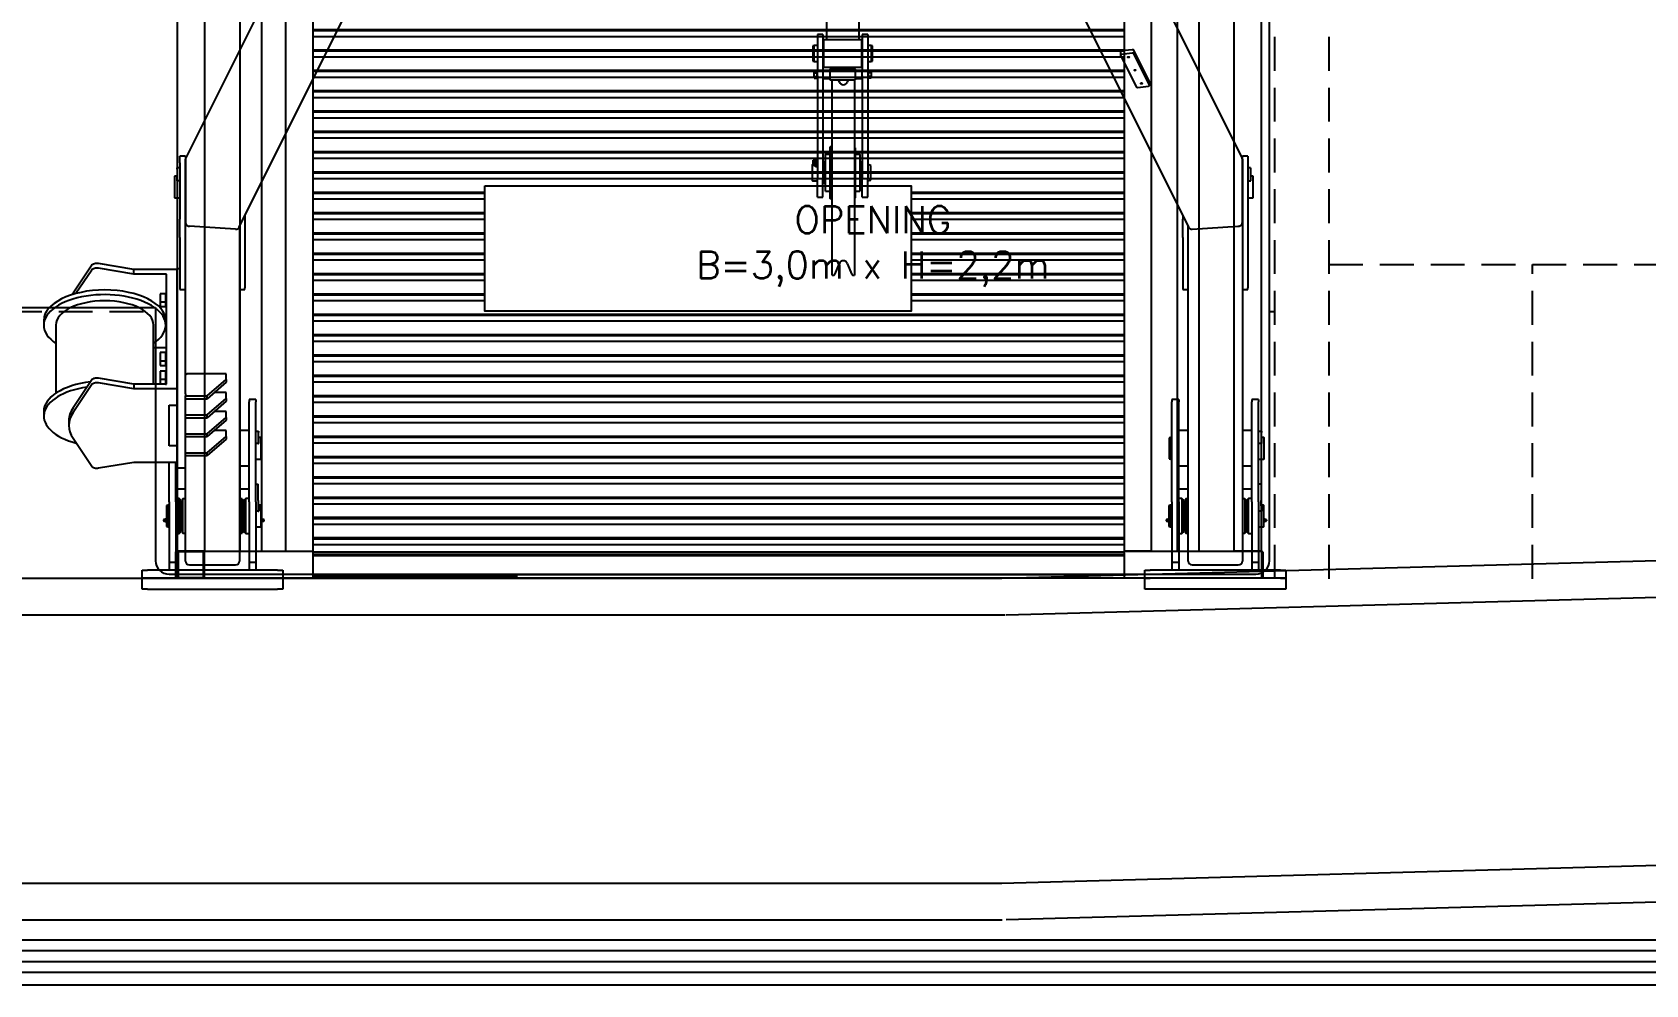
# Model space of a CAD drawing. Header units: millimetres. Extents: x 1084702 to 1166801, y 36632 to 124519.
# Drawn here: x 1100108 to 1106061, y 103148 to 106663 of the extents above; entities that cross this region are included whole.
import ezdxf

# ---------------------------------------------------------------- set-up
doc = ezdxf.new("R2010")
doc.units = ezdxf.units.MM
doc.header["$LTSCALE"] = 250
doc.linetypes.add('DASHED', pattern=[0.75, 0.5, -0.25])
doc.layers.get('0').update_dxf_attribs({"color": 255})
doc.styles.add('ROMANS', font='ROMANS.shx', dxfattribs={"height": 100})

# ---------------------------------------------------------------- blocks, each defined once
blk = doc.blocks.new('Container F.SB Lukket port')
at = {"color": 0, "linetype": 'ByBlock'}
for p, q in [((120422.5, -6331.3), (117398.5, -6331.3)), ((117398.5, -6331.3), (117398.5, -6393.3)), ((120422.5, -6331.3), (120422.5, -6393.3)), ((117466, -6403.3), (117010.5, -6403.3)), ((117010.5, -6403.3), (117010.5, -6483.3)), ((117398.5, -6393.3), (120422.5, -6393.3)), ((117410.5, -6393.3), (117410.5, -6403.3)), ((120355, -6403.3), (117466, -6403.3)), ((120810.5, -6403.3), (120355, -6403.3)), ((120410.5, -6393.3), (120410.5, -6403.3)), ((120810.5, -6403.3), (120810.5, -6483.3)), ((117010.5, -6483.3), (117010.5, -6493.3)), ((117744.9, -6483.3), (117010.5, -6483.3)), ((120810.5, -6483.3), (117744.9, -6483.3)), ((120810.5, -6483.3), (120810.5, -6493.3)), ((116905.5, -6496.2), (116910.5, -6496.2)), ((116905.5, -6590.4), (116905.5, -6496.2)), ((117010.5, -6493.3), (116910.5, -6493.3)), ((116910.5, -6493.3), (116910.5, -6593.3)), ((116913.4, -6496.2), (116913.4, -6590.4)), ((117007.6, -6496.2), (116913.4, -6496.2)), ((117007.6, -6590.4), (117007.6, -6496.2)), ((117742.8, -6493.3), (117010.5, -6493.3)), ((117010.5, -6593.3), (117010.5, -6493.3)), ((120910.5, -6493.3), (117742.8, -6493.3)), ((120910.5, -6493.3), (120910.5, -6593.3)), ((120915.5, -6496.2), (120910.5, -6496.2)), ((120915.5, -6496.2), (120915.5, -6590.4)), ((116905.5, -6590.4), (116910.5, -6590.4)), ((116910.5, -6593.3), (117010.5, -6593.3)), ((116910.5, -6593.3), (116910.5, -8193.3)), ((116913.4, -6590.4), (117007.6, -6590.4)), ((117721.9, -6593.3), (117010.5, -6593.3)), ((117010.5, -6593.3), (117010.5, -8193.3)), ((117141.3, -6593.3), (117141.3, -8193.3)), ((117221.3, -6593.3), (117221.3, -8193.3)), ((117379.6, -6593.3), (117379.6, -6903.3)), ((117459.6, -6593.3), (117459.6, -6903.3)), ((117601.3, -6593.3), (117601.3, -6903.3)), ((119882.6, -6593.3), (117681.3, -6593.3)), ((117681.3, -6593.3), (117681.3, -6903.3)), ((117839.6, -6593.3), (117839.6, -6903.3)), ((117919.6, -6593.3), (117919.6, -6903.3)), ((118061.3, -6593.3), (118061.3, -6903.3)), ((118141.3, -6593.3), (118141.3, -6903.3)), ((118299.6, -6593.3), (118299.6, -6903.3)), ((118379.6, -6593.3), (118379.6, -6903.3)), ((118521.3, -6593.3), (118521.3, -6903.3)), ((118601.3, -6593.3), (118601.3, -6903.3)), ((118759.6, -6593.3), (118759.6, -6903.3)), ((118839.6, -6593.3), (118839.6, -6903.3)), ((118981.3, -6593.3), (118981.3, -6903.3)), ((119061.3, -6593.3), (119061.3, -6903.3)), ((119219.6, -6593.3), (119219.6, -6903.3)), ((119299.6, -6593.3), (119299.6, -6903.3)), ((119441.3, -6593.3), (119441.3, -6903.3)), ((119521.3, -6593.3), (119521.3, -6903.3)), ((119679.6, -6593.3), (119679.6, -6903.3)), ((120910.5, -6593.3), (119759.6, -6593.3)), ((119759.6, -6593.3), (119759.6, -6903.3)), ((119901.3, -6593.3), (119901.3, -6903.3)), ((119981.3, -6593.3), (119981.3, -6903.3)), ((120139.6, -6593.3), (120139.6, -6903.3)), ((120219.6, -6593.3), (120219.6, -6903.3)), ((120361.3, -6593.3), (120361.3, -6903.3)), ((120441.3, -6593.3), (120441.3, -6903.3)), ((120599.6, -6593.3), (120599.6, -9103.3)), ((120679.6, -6593.3), (120679.6, -8193.3)), ((120810.5, -8193.3), (120810.5, -6593.3)), ((120910.5, -6593.3), (120810.5, -6593.3)), ((120915.5, -6590.4), (120910.5, -6590.4)), ((120910.5, -8177.8), (120910.5, -6593.3)), ((117310.5, -7003.3), (117310.5, -6903.3)), ((117839.6, -6903.3), (117310.5, -6903.3)), ((120219.6, -6903.3), (117832, -6903.3)), ((120405.5, -6903.3), (120205.4, -6903.3)), ((120405.5, -7003.3), (120405.5, -6903.3)), ((120405.5, -9203.3), (120405.5, -6903.3)), ((120405.5, -6903.3), (120505.5, -6903.3)), ((120505.5, -9103.3), (120505.5, -6903.3)), ((117310.5, -7003.3), (117310.5, -9103.3)), ((117410.5, -7003.3), (117310.5, -7003.3)), ((117594.7, -7003.3), (117310.5, -7003.3)), ((117410.5, -7003.3), (117410.5, -9203.3)), ((120405.5, -7003.3), (117410.5, -7003.3)), ((117410.5, -7028.3), (120405.5, -7028.3)), ((120405.5, -7033.3), (117410.5, -7033.3)), ((117410.5, -7053.3), (120405.5, -7053.3)), ((117410.5, -7103.3), (120405.5, -7103.3)), ((120405.5, -7108.3), (117410.5, -7108.3)), ((117410.5, -7128.3), (120405.5, -7128.3)), ((117410.5, -7178.3), (120405.5, -7178.3)), ((120405.5, -7183.3), (117410.5, -7183.3)), ((117410.5, -7203.3), (120405.5, -7203.3)), ((117410.5, -7253.3), (117584.3, -7253.3)), ((117583.2, -7258.3), (117410.5, -7258.3)), ((117483.6, -7253.3), (120405.5, -7253.3)), ((117483.6, -7253.3), (117483.6, -7258.3)), ((120405.5, -7258.3), (117483.6, -7258.3)), ((117410.5, -7278.3), (117579.1, -7278.3)), ((117410.5, -7278.3), (120405.5, -7278.3)), ((117410.5, -7328.3), (117568.6, -7328.3)), ((117567.6, -7333.3), (117410.5, -7333.3)), ((117410.5, -7353.3), (117563.4, -7353.3)), ((117410.5, -7353.3), (120405.5, -7353.3)), ((117483.6, -7328.3), (120405.5, -7328.3)), ((117483.6, -7328.3), (117483.6, -7333.3)), ((120405.5, -7333.3), (117483.6, -7333.3)), ((117410.5, -7403.3), (117553, -7403.3)), ((117551.9, -7408.3), (117410.5, -7408.3)), ((117410.5, -7428.3), (117547.8, -7428.3)), ((117410.5, -7428.3), (120405.5, -7428.3)), ((117483.6, -7403.3), (120405.5, -7403.3)), ((117483.6, -7403.3), (117483.6, -7408.3)), ((120405.5, -7408.3), (117483.6, -7408.3)), ((117410.5, -7478.3), (117537.3, -7478.3)), ((117536.3, -7483.3), (117410.5, -7483.3)), ((117483.6, -7478.3), (120405.5, -7478.3)), ((117483.6, -7478.3), (117483.6, -7483.3)), ((120405.5, -7483.3), (117483.6, -7483.3)), ((117410.5, -7503.3), (117532.1, -7503.3)), ((117410.5, -7503.3), (120405.5, -7503.3)), ((117410.5, -7553.3), (117521.7, -7553.3)), ((117520.7, -7558.3), (117410.5, -7558.3)), ((117483.6, -7553.3), (120405.5, -7553.3)), ((117483.6, -7553.3), (117483.6, -7558.3)), ((120405.5, -7558.3), (117483.6, -7558.3)), ((117410.5, -7578.3), (117516.5, -7578.3)), ((117410.5, -7578.3), (120405.5, -7578.3)), ((117410.5, -7628.3), (117506.1, -7628.3)), ((117505, -7633.3), (117410.5, -7633.3)), ((117410.5, -7653.3), (117500.8, -7653.3)), ((117410.5, -7653.3), (120405.5, -7653.3)), ((117483.6, -7628.3), (120405.5, -7628.3)), ((117483.6, -7628.3), (117483.6, -7633.3)), ((120405.5, -7633.3), (117483.6, -7633.3)), ((117410.5, -7703.3), (117490.4, -7703.3)), ((117489.4, -7708.3), (117410.5, -7708.3)), ((117410.5, -7728.3), (117485.2, -7728.3)), ((117410.5, -7728.3), (120405.5, -7728.3)), ((117483.6, -7703.3), (120405.5, -7703.3)), ((117483.6, -7703.3), (117483.6, -7708.3)), ((120405.5, -7708.3), (117483.6, -7708.3)), ((117410.5, -7778.3), (117474.8, -7778.3)), ((117410.5, -7778.3), (118045.7, -7778.3)), ((117473.7, -7783.3), (117410.5, -7783.3)), ((118045.7, -7783.3), (117410.5, -7783.3)), ((119618.4, -7778.3), (120405.5, -7778.3)), ((120405.5, -7783.3), (119618.4, -7783.3)), ((117410.5, -7803.3), (117469.6, -7803.3)), ((117410.5, -7803.3), (118045.7, -7803.3)), ((117410.5, -7853.3), (117459.1, -7853.3)), ((117410.5, -7853.3), (118045.7, -7853.3)), ((119618.4, -7803.3), (120405.5, -7803.3)), ((119618.4, -7853.3), (120405.5, -7853.3)), ((117458.1, -7858.3), (117410.5, -7858.3)), ((118045.7, -7858.3), (117410.5, -7858.3)), ((117410.5, -7878.3), (117453.9, -7878.3)), ((117410.5, -7878.3), (118045.7, -7878.3)), ((120405.5, -7858.3), (119618.4, -7858.3)), ((119618.4, -7878.3), (120405.5, -7878.3)), ((117410.5, -7928.3), (117443.5, -7928.3)), ((117410.5, -7928.3), (118045.7, -7928.3)), ((117442.4, -7933.3), (117410.5, -7933.3)), ((118045.7, -7933.3), (117410.5, -7933.3)), ((117410.5, -7953.3), (117438.3, -7953.3)), ((117410.5, -7953.3), (118045.7, -7953.3)), ((119618.4, -7928.3), (120405.5, -7928.3)), ((120405.5, -7933.3), (119618.4, -7933.3)), ((119618.4, -7953.3), (120405.5, -7953.3)), ((117410.5, -8003.3), (117427.8, -8003.3)), ((117410.5, -8003.3), (118045.7, -8003.3)), ((117426.8, -8008.3), (117410.5, -8008.3)), ((118045.7, -8008.3), (117410.5, -8008.3)), ((117410.5, -8028.3), (117422.6, -8028.3)), ((117410.5, -8028.3), (118045.7, -8028.3)), ((119618.4, -8003.3), (120405.5, -8003.3)), ((120405.5, -8008.3), (119618.4, -8008.3)), ((119618.4, -8028.3), (120405.5, -8028.3)), ((120165.3, -8003.3), (120165.3, -8008.3)), ((117410.5, -8078.3), (117412.2, -8078.3)), ((117410.5, -8078.3), (118045.7, -8078.3)), ((117411.2, -8083.3), (117410.5, -8083.3)), ((118045.7, -8083.3), (117410.5, -8083.3)), ((119618.4, -8078.3), (120405.5, -8078.3)), ((120405.5, -8083.3), (119618.4, -8083.3)), ((120165.3, -8078.3), (120165.3, -8083.3)), ((117410.5, -8103.3), (118045.7, -8103.3)), ((117410.5, -8153.3), (118045.7, -8153.3)), ((119618.4, -8103.3), (120405.5, -8103.3)), ((119618.4, -8153.3), (120405.5, -8153.3)), ((120165.3, -8153.3), (120165.3, -8158.3)), ((116910.5, -8193.3), (116910.5, -9103.3)), ((117010.5, -8193.3), (117010.5, -9103.3)), ((117141.3, -8193.3), (117141.3, -9103.3)), ((117221.3, -8193.3), (117221.3, -9103.3)), ((118045.7, -8158.3), (117410.5, -8158.3)), ((117410.5, -8178.3), (118045.7, -8178.3)), ((120405.5, -8158.3), (119618.4, -8158.3)), ((119618.4, -8178.3), (120405.5, -8178.3)), ((120679.6, -8193.3), (120679.6, -9103.3)), ((120810.5, -9103.3), (120810.5, -8193.3)), ((120910.5, -9103.3), (120910.5, -8177.8)), ((117410.5, -8228.3), (120405.5, -8228.3)), ((120405.5, -8233.3), (117410.5, -8233.3)), ((117410.5, -8253.3), (120405.5, -8253.3)), ((117410.5, -8303.3), (120405.5, -8303.3)), ((120405.5, -8308.3), (117410.5, -8308.3)), ((117410.5, -8328.3), (120405.5, -8328.3)), ((117410.5, -8378.3), (120405.5, -8378.3)), ((120405.5, -8383.3), (117410.5, -8383.3)), ((117633.6, -8378.3), (117633.6, -8383.3)), ((117713.8, -8378.3), (117713.8, -8383.3)), ((117863.8, -8378.3), (117863.8, -8383.3)), ((117943.9, -8378.3), (117943.9, -8383.3)), ((118093.9, -8378.3), (118093.9, -8383.3)), ((118174.1, -8378.3), (118174.1, -8383.3)), ((117410.5, -8403.3), (120405.5, -8403.3)), ((117410.5, -8453.3), (120405.5, -8453.3)), ((120405.5, -8458.3), (117410.5, -8458.3)), ((117410.5, -8478.3), (120405.5, -8478.3)), ((117410.5, -8528.3), (120405.5, -8528.3)), ((120405.5, -8533.3), (117410.5, -8533.3)), ((117410.5, -8553.3), (120405.5, -8553.3)), ((117410.5, -8603.3), (120405.5, -8603.3)), ((120405.5, -8608.3), (117410.5, -8608.3)), ((117410.5, -8628.3), (120405.5, -8628.3)), ((117410.5, -8678.3), (120405.5, -8678.3)), ((120405.5, -8683.3), (117410.5, -8683.3)), ((117410.5, -8703.3), (120405.5, -8703.3)), ((117410.5, -8753.3), (120405.5, -8753.3)), ((120405.5, -8758.3), (117410.5, -8758.3)), ((117410.5, -8778.3), (120405.5, -8778.3)), ((117410.5, -8828.3), (120405.5, -8828.3)), ((120405.5, -8833.3), (117410.5, -8833.3)), ((117410.5, -8853.3), (120405.5, -8853.3)), ((117410.5, -8903.3), (120405.5, -8903.3)), ((120405.5, -8908.3), (117410.5, -8908.3)), ((117410.5, -8928.3), (120405.5, -8928.3)), ((117410.5, -8978.3), (120405.5, -8978.3)), ((120405.5, -8983.3), (117410.5, -8983.3)), ((117410.5, -9003.3), (120405.5, -9003.3)), ((116905.5, -9200.4), (116905.5, -9106.2)), ((116905.5, -9106.2), (116910.5, -9106.2)), ((116910.5, -9103.3), (116910.5, -9203.3)), ((117010.5, -9103.3), (116910.5, -9103.3)), ((117007.6, -9106.2), (116913.4, -9106.2)), ((116913.4, -9106.2), (116913.4, -9200.4)), ((117007.6, -9200.4), (117007.6, -9106.2)), ((117010.5, -9103.3), (117410.5, -9103.3)), ((117010.5, -9203.3), (117010.5, -9103.3)), ((117410.5, -9053.3), (120405.5, -9053.3)), ((120405.5, -9058.3), (117410.5, -9058.3)), ((117410.5, -9078.3), (120405.5, -9078.3)), ((120405.5, -9107.3), (117410.5, -9107.3)), ((120505.5, -9103.3), (120405.5, -9103.3)), ((120410.5, -9103.3), (120910.5, -9103.3)), ((120910.5, -9103.3), (120810.5, -9103.3)), ((120910.5, -9103.3), (120910.5, -9203.3)), ((120915.5, -9106.2), (120910.5, -9106.2)), ((120915.5, -9106.2), (120915.5, -9200.4)), ((120405.5, -9115.3), (117410.5, -9115.3)), ((120405.5, -9120.3), (117410.5, -9120.3)), ((116905.5, -9200.4), (116910.5, -9200.4)), ((120910.5, -9203.3), (116910.5, -9203.3)), ((116913.4, -9200.4), (117007.6, -9200.4)), ((120390.5, -9190.3), (117410.5, -9190.3)), ((118165.5, -9195.3), (117410.5, -9195.3)), ((120915.5, -9200.4), (120910.5, -9200.4))]:
    blk.add_line(p, q, dxfattribs=at)
blk.add_lwpolyline([(118045.7, -7754.7), (119618.4, -7754.7), (119618.4, -8217.2), (118045.7, -8217.2)], close=True, dxfattribs=at)
at = {"color": 0, "linetype": 'ByBlock', "insert": (118825.3, -7830), "char_height": 100, "attachment_point": 1, "style": 'ROMANS'}
blk.add_mtext('\\pxqc;OPENING\\PB=3,0m x H=2,2m', dxfattribs=at)
blk = doc.blocks.new('A$C52F54857')
for p, q in [((4421.3, 1591.9), (3823.3, 2791.1)), ((721.3, 1335.9), (1274.6, 2445.4)), ((3670.4, 2445.4), (4223.7, 1335.9)), ((820.1, 2186.4), (523.7, 1591.9)), ((2887.5, 2126.8), (2887.5, 2026.8)), ((3007.5, 2126.8), (3007.5, 2026.8)), ((2855, 2046.8), (2855, 1994.7)), ((2875, 2046.8), (2855, 2046.8)), ((2875, 2046.8), (2875, 1994.7)), ((2877.5, 2026.8), (2877.5, 1926.8)), ((2887.5, 2026.8), (2877.5, 2026.8)), ((3007.5, 2026.8), (2887.5, 2026.8)), ((3017.5, 2026.8), (3007.5, 2026.8)), ((3017.5, 2026.8), (3017.5, 1926.8)), ((3020, 2046.8), (3020, 1994.7)), ((3040, 2046.8), (3020, 2046.8)), ((3040, 2046.8), (3040, 1994.7)), ((2842.5, 2006.8), (2837.5, 2005)), ((2837.5, 2005), (2837.5, 1948.6)), ((2842.5, 1946.8), (2842.5, 2006.8)), ((2855, 2006.8), (2842.5, 2006.8)), ((2855, 1994.7), (2855, 1938.7)), ((2877.5, 2006.8), (2875, 2006.8)), ((2875, 1994.7), (2875, 1938.7)), ((3020, 2006.8), (3017.5, 2006.8)), ((3020, 1994.7), (3020, 1938.7)), ((3052.5, 2006.8), (3040, 2006.8)), ((3040, 1994.7), (3040, 1938.7)), ((3052.5, 2006.8), (3052.5, 1946.8)), ((3057.5, 2005), (3052.5, 2006.8)), ((3057.5, 1948.6), (3057.5, 2005)), ((3972.9, 1983.7), (3972.9, 1970.7)), ((3973, 1970.1), (4031.1, 1853.7)), ((4015.5, 1990.9), (3976.7, 1986.1)), ((4015.5, 1978), (3976.7, 1973.1)), ((4079.6, 1872.7), (4021.6, 1989.1)), ((4079.6, 1859.7), (4021.6, 1976.1)), ((2837.5, 1948.6), (2842.5, 1946.8)), ((2842, 1906), (2842, 1912.9)), ((2842, 1912.9), (2852, 1912.9)), ((2842, 1892.1), (2842, 1906)), ((2842, 1906), (2852, 1906)), ((2842.5, 1946.8), (2855, 1946.8)), ((2852, 1914.1), (2852, 1884.1)), ((2855, 1914.1), (2852, 1914.1)), ((2855, 1938.7), (2855, 1917.2)), ((2855, 1893.9), (2855, 1917.2)), ((2875, 1946.8), (2877.5, 1946.8)), ((2875, 1938.7), (2875, 1917.2)), ((2875, 1917.2), (2875, 1893.9)), ((2876, 1914.1), (2875, 1913.1)), ((2876, 1884.1), (2876, 1914.1)), ((2900, 1914.1), (2876, 1914.1)), ((2877.5, 1926.8), (3017.5, 1926.8)), ((2901, 1919.1), (2900, 1918.1)), ((2900, 1918.1), (2900, 1880.1)), ((2901, 1879.1), (2901, 1919.1)), ((2994, 1919.1), (2901, 1919.1)), ((2994, 1919.1), (2994, 1879.1)), ((2995, 1918.1), (2994, 1919.1)), ((2995, 1880.1), (2995, 1918.1)), ((3019, 1914.1), (2995, 1914.1)), ((3017.5, 1946.8), (3020, 1946.8)), ((3019, 1914.1), (3019, 1884.1)), ((3020, 1913.1), (3019, 1914.1)), ((3020, 1938.7), (3020, 1917.2)), ((3020, 1893.9), (3020, 1917.2)), ((3040, 1946.8), (3052.5, 1946.8)), ((3040, 1938.7), (3040, 1917.2)), ((3040, 1917.2), (3040, 1893.9)), ((3043, 1914.1), (3040, 1914.1)), ((3043, 1884.1), (3043, 1914.1)), ((3053, 1912.9), (3043, 1912.9)), ((3053, 1906), (3043, 1906)), ((3052.5, 1946.8), (3057.5, 1948.6)), ((3053, 1912.9), (3053, 1906)), ((3053, 1906), (3053, 1892.1)), ((2842, 1885.2), (2842, 1892.1)), ((2842, 1892.1), (2852, 1892.1)), ((2842, 1885.2), (2852, 1885.2)), ((2852, 1884.1), (2855, 1884.1)), ((2855, 1893.9), (2855, 1513.5)), ((2875, 1893.9), (2875, 1513.5)), ((2875, 1885.1), (2876, 1884.1)), ((2876, 1884.1), (2900, 1884.1)), ((2900, 1880.1), (2901, 1879.1)), ((2901, 1879.1), (2994, 1879.1)), ((2907.5, 1879.1), (2907.5, 1160.8)), ((2909, 1159.3), (2909, 1879.1)), ((2935.4, 1871.5), (2932.3, 1879.1)), ((2967.7, 1879.1), (2964.5, 1871.5)), ((2991, 1879.1), (2991, 1159.3)), ((2992.5, 1160.8), (2992.5, 1879.1)), ((2994, 1879.1), (2995, 1880.1)), ((2995, 1884.1), (3019, 1884.1)), ((3019, 1884.1), (3020, 1885.1)), ((3020, 1893.9), (3020, 1513.5)), ((3040, 1893.9), (3040, 1513.5)), ((3040, 1884.1), (3043, 1884.1)), ((3053, 1892.1), (3043, 1892.1)), ((3053, 1885.2), (3043, 1885.2)), ((3053, 1892.1), (3053, 1885.2)), ((4037.2, 1851.8), (4076, 1856.7)), ((4079.8, 1859.1), (4079.8, 1872.1)), ((2902, 1631.8), (2900.5, 1630.3)), ((2900.5, 1630.3), (2900.5, 1443.3)), ((2902, 1441.8), (2902, 1631.8)), ((2907.5, 1631.8), (2902, 1631.8)), ((2993.5, 1629.3), (2992.5, 1629.3)), ((2993.5, 1629.3), (2993.5, 1444.3)), ((2994.5, 1628.3), (2993.5, 1629.3)), ((2994.5, 1445.3), (2994.5, 1628.3)), ((492.5, 1550.4), (492.5, 1554.6)), ((502.5, 1554.6), (492.5, 1554.6)), ((492.5, 1550.4), (492.5, 1516)), ((502.5, 1573.3), (502.5, 1598.3)), ((522.5, 1598.3), (502.5, 1598.3)), ((502.5, 1573.3), (502.5, 1365.7)), ((522.5, 1598.3), (522.5, 1586.9)), ((522.5, 1353.1), (522.5, 1586.9)), ((522.5, 1586.9), (522.5, 1353.1)), ((2836.7, 1566.8), (2835.2, 1565.3)), ((2835.2, 1565.3), (2835.2, 1508.3)), ((2836.7, 1506.8), (2836.7, 1566.8)), ((2838.6, 1566.8), (2836.7, 1566.8)), ((2838.6, 1578.2), (2838.6, 1583)), ((2838.6, 1583), (2845, 1583)), ((2838.6, 1569), (2838.6, 1578.2)), ((2838.6, 1578.2), (2845, 1578.2)), ((2838.6, 1564.5), (2838.6, 1569)), ((2838.6, 1569), (2845, 1569)), ((2838.6, 1564.5), (2845, 1564.5)), ((2845, 1583.8), (2845, 1563.8)), ((2847, 1583.8), (2845, 1583.8)), ((2845, 1563.8), (2847, 1563.8)), ((2847, 1583.8), (2847, 1588.8)), ((2847, 1588.8), (2855, 1588.8)), ((2847, 1583.8), (2847, 1563.8)), ((2847, 1558.8), (2847, 1563.8)), ((2855, 1558.8), (2847, 1558.8)), ((2879.5, 1566.8), (2875, 1566.8)), ((2880.5, 1576.8), (2879.5, 1575.8)), ((2879.5, 1575.8), (2879.5, 1497.8)), ((2880.5, 1496.8), (2880.5, 1576.8)), ((2882.5, 1576.8), (2880.5, 1576.8)), ((2884, 1604.3), (2882.5, 1602.8)), ((2882.5, 1602.8), (2882.5, 1470.8)), ((2884, 1469.3), (2884, 1604.3)), ((2900.1, 1604.3), (2884, 1604.3)), ((3011, 1604.3), (2994.5, 1604.3)), ((3011, 1604.3), (3011, 1469.3)), ((3012.5, 1602.8), (3011, 1604.3)), ((3012.5, 1470.8), (3012.5, 1602.8)), ((3014.5, 1576.8), (3012.5, 1576.8)), ((3014.5, 1576.8), (3014.5, 1496.8)), ((3015.5, 1575.8), (3014.5, 1576.8)), ((3015.5, 1497.8), (3015.5, 1575.8)), ((3020, 1566.8), (3015.5, 1566.8)), ((3051.2, 1563.8), (3040, 1566.8)), ((3051.2, 1509.8), (3051.2, 1563.8)), ((4422.5, 1586.9), (4422.5, 1598.3)), ((4442.5, 1598.3), (4422.5, 1598.3)), ((4422.5, 1586.9), (4422.5, 1353.1)), ((4422.5, 1353.1), (4422.5, 1586.9)), ((4442.5, 1598.3), (4442.5, 1573.3)), ((4442.5, 1573.3), (4442.5, 1365.7)), ((4452.5, 1554.6), (4442.5, 1554.6)), ((4452.5, 1554.6), (4452.5, 1550.4)), ((4452.5, 1550.4), (4452.5, 1516)), ((483.5, 1523.8), (482.5, 1522.8)), ((482.5, 1522.8), (482.5, 1444.8)), ((483.5, 1443.8), (483.5, 1523.8)), ((491.5, 1523.8), (483.5, 1523.8)), ((491.5, 1523.8), (491.5, 1507.3)), ((502.5, 1507.3), (491.5, 1507.3)), ((492.5, 1510.2), (492.5, 1516)), ((492.5, 1510.2), (492.5, 1507.3)), ((2835.2, 1508.3), (2836.7, 1506.8)), ((2836.7, 1506.8), (2855, 1506.8)), ((2855, 1446.8), (2855, 1513.5)), ((2875, 1446.8), (2875, 1513.5)), ((2875, 1506.8), (2879.5, 1506.8)), ((2879.5, 1497.8), (2880.5, 1496.8)), ((2880.5, 1496.8), (2882.5, 1496.8)), ((3012.5, 1496.8), (3014.5, 1496.8)), ((3014.5, 1496.8), (3015.5, 1497.8)), ((3015.5, 1506.8), (3020, 1506.8)), ((3020, 1446.8), (3020, 1513.5)), ((3040, 1446.8), (3040, 1513.5)), ((3040, 1506.8), (3051.2, 1509.8)), ((4442.5, 1507.3), (4453.5, 1507.3)), ((4452.5, 1516), (4452.5, 1510.2)), ((4452.5, 1510.2), (4452.5, 1507.3)), ((4453.5, 1507.3), (4453.5, 1523.8)), ((4461.5, 1523.8), (4453.5, 1523.8)), ((4461.5, 1523.8), (4461.5, 1443.8)), ((4462.5, 1522.8), (4461.5, 1523.8)), ((4462.5, 1444.8), (4462.5, 1522.8)), ((482.5, 1444.8), (483.5, 1443.8)), ((483.5, 1443.8), (502.5, 1443.8)), ((2855, 1446.8), (2875, 1446.8)), ((2882.5, 1470.8), (2884, 1469.3)), ((2884, 1469.3), (2900.1, 1469.3)), ((2900.5, 1443.3), (2902, 1441.8)), ((2902, 1441.8), (2907.5, 1441.8)), ((2992.5, 1444.3), (2993.5, 1444.3)), ((2993.5, 1444.3), (2994.5, 1445.3)), ((2994.5, 1469.3), (3011, 1469.3)), ((3011, 1469.3), (3012.5, 1470.8)), ((3020, 1446.8), (3040, 1446.8)), ((4442.5, 1443.8), (4461.5, 1443.8)), ((4461.5, 1443.8), (4462.5, 1444.8)), ((742.5, 1378.3), (742.5, 1365.7)), ((4202.5, 1378.3), (4202.5, 1365.7)), ((502.5, 1297.4), (502.5, 1365.7)), ((522.5, 833.1), (522.5, 1353.1)), ((707.5, 1328.7), (537.5, 1339.2)), ((707.5, 1328.7), (537.5, 1339.2)), ((722.5, 1338.2), (722.5, 103.1)), ((742.5, 1365.7), (742.5, 1297.4)), ((4202.5, 1297.4), (4202.5, 1365.7)), ((4222.5, 103.1), (4222.5, 1338.2)), ((4237.5, 1328.7), (4407.5, 1339.2)), ((4237.5, 1328.7), (4407.5, 1339.2)), ((4422.5, 1353.1), (4422.5, 103.1)), ((4442.5, 1365.7), (4442.5, 1297.4)), ((502.5, 1297.4), (502.5, 1112.4)), ((742.5, 1297.4), (742.5, 1112.4)), ((4202.5, 1297.4), (4202.5, 1112.4)), ((4442.5, 1297.4), (4442.5, 1112.4)), ((176.8, 1195.2), (107.9, 1092)), ((332.5, 1179.5), (202.1, 1201.5)), ((2918.5, 1161.1), (2935.4, 1202)), ((2964.5, 1202), (2981.5, 1161.1)), ((176.8, 1177.8), (118.7, 1090.8)), ((332.5, 1162.2), (202.1, 1184.2)), ((332.5, 1162.2), (332.5, 1179.5)), ((492.5, 1179.5), (332.5, 1179.5)), ((452.5, 1162.2), (332.5, 1162.2)), ((452.5, 756.4), (452.5, 1162.2)), ((492.5, 1179.5), (492.5, 1182)), ((502.5, 1182), (492.5, 1182)), ((492.5, 739.1), (492.5, 1179.5)), ((492.5, 720.5), (492.5, 1179.5)), ((2907.5, 1160.8), (2909, 1159.3)), ((2909, 1159.3), (2915.7, 1159.3)), ((2984.3, 1159.3), (2991, 1159.3)), ((2991, 1159.3), (2992.5, 1160.8)), ((429.1, 1090.4), (429.1, 1060.4)), ((449.1, 1090.4), (429.1, 1090.4)), ((449.1, 1090.7), (449.1, 1060)), ((452.5, 1090.7), (449.1, 1090.7)), ((502.5, 1112.4), (502.5, 1105.7)), ((502.5, 1105.7), (522.5, 1105.7)), ((722.5, 1105.7), (742.5, 1105.7)), ((742.5, 1105.7), (742.5, 1112.4)), ((4202.5, 1112.4), (4202.5, 1105.7)), ((4202.5, 1105.7), (4222.5, 1105.7)), ((4422.5, 1105.7), (4442.5, 1105.7)), ((4442.5, 1105.7), (4442.5, 1112.4)), ((429.1, 1060.4), (449.1, 1060.4)), ((429.1, 1060.4), (429.1, 1042.9)), ((429.1, 1042.9), (449.1, 1042.9)), ((449.1, 1060), (452.5, 1060)), ((449.1, 1060), (449.1, 1042.5)), ((449.1, 1042.5), (452.5, 1042.5)), ((0, 991.7), (0, 974.3)), ((45, 974.3), (45, 723.2)), ((405, 756.4), (405, 974.3)), ((450, 974.3), (450, 991.7)), ((405, 892.2), (452.5, 892.2)), ((429.1, 872.9), (429.1, 842.9)), ((449.1, 872.9), (429.1, 872.9)), ((429.1, 842.9), (429.1, 825.4)), ((429.1, 842.9), (449.1, 842.9)), ((449.1, 873.2), (449.1, 842.5)), ((452.5, 873.2), (449.1, 873.2)), ((449.1, 842.5), (449.1, 825)), ((449.1, 842.5), (452.5, 842.5)), ((332.5, 756.4), (202.1, 778.4)), ((429.1, 825.4), (449.1, 825.4)), ((429.1, 804.6), (429.1, 774.6)), ((449.1, 804.6), (429.1, 804.6)), ((429.1, 774.6), (429.1, 757.1)), ((429.1, 774.6), (449.1, 774.6)), ((449.1, 825), (452.5, 825)), ((449.1, 805), (449.1, 774.3)), ((452.5, 805), (449.1, 805)), ((449.1, 774.3), (449.1, 756.8)), ((449.1, 774.3), (452.5, 774.3)), ((522.5, 720.5), (522.5, 833.1)), ((527.5, 795.1), (522.5, 790.8)), ((672.5, 795.1), (527.5, 795.1)), ((672.5, 773.4), (672.5, 795.1)), ((176.8, 772.1), (107.9, 668.9)), ((176.8, 754.8), (107.9, 651.6)), ((332.5, 739.1), (202.1, 761.1)), ((332.5, 756.4), (332.5, 739.1)), ((452.5, 756.4), (332.5, 756.4)), ((492.5, 739.1), (332.5, 739.1)), ((429.1, 757.1), (449.1, 757.1)), ((449.1, 756.8), (452.5, 756.8)), ((492.5, 713.7), (492.5, 720.5)), ((522.5, 720.5), (522.5, 713.7)), ((602.5, 712.8), (672.5, 773.4)), ((672.5, 763.4), (602.5, 702.8)), ((672.5, 725.1), (628.2, 725.1)), ((672.5, 773.4), (672.5, 763.4)), ((672.5, 703.4), (672.5, 725.1)), ((0, 655.7), (0, 638.3)), ((462.5, 679.1), (492.5, 679.1)), ((462.5, 529.1), (462.5, 679.1)), ((492.5, 448.7), (492.5, 713.7)), ((522.5, 448.7), (522.5, 713.7)), ((522.5, 712.8), (602.5, 712.8)), ((522.5, 702.8), (602.5, 702.8)), ((602.5, 702.8), (602.5, 712.8)), ((602.5, 642.8), (672.5, 703.4)), ((672.5, 693.4), (602.5, 632.8)), ((672.5, 655.1), (628.2, 655.1)), ((672.5, 703.4), (672.5, 693.4)), ((672.5, 633.4), (672.5, 655.1)), ((757.5, 700), (757.5, 691.8)), ((782.5, 700), (757.5, 700)), ((757.5, 441.8), (757.5, 691.8)), ((782.5, 700), (782.5, 691.8)), ((782.5, 441.8), (782.5, 691.8)), ((4162.5, 700), (4162.5, 691.8)), ((4187.5, 700), (4162.5, 700)), ((4162.5, 441.8), (4162.5, 691.8)), ((4187.5, 700), (4187.5, 691.8)), ((4187.5, 441.8), (4187.5, 691.8)), ((4457.5, 700), (4457.5, 691.8)), ((4482.5, 700), (4457.5, 700)), ((4457.5, 441.8), (4457.5, 691.8)), ((4482.5, 700), (4482.5, 691.8)), ((4482.5, 441.8), (4482.5, 691.8)), ((92.5, 621.4), (92.5, 604.1)), ((522.5, 642.8), (602.5, 642.8)), ((522.5, 632.8), (602.5, 632.8)), ((602.5, 632.8), (602.5, 642.8)), ((602.5, 572.8), (672.5, 633.4)), ((672.5, 623.4), (602.5, 562.8)), ((672.5, 633.4), (672.5, 623.4)), ((107.9, 556.7), (176.8, 453.5)), ((522.5, 572.8), (602.5, 572.8)), ((522.5, 562.8), (602.5, 562.8)), ((602.5, 562.8), (602.5, 572.8)), ((602.5, 502.8), (672.5, 563.4)), ((672.5, 553.4), (602.5, 492.8)), ((672.5, 585.1), (628.2, 585.1)), ((672.5, 563.4), (672.5, 585.1)), ((672.5, 563.4), (672.5, 553.4)), ((757.5, 585), (722.5, 585)), ((782.5, 582.5), (792.5, 582.5)), ((792.5, 537.5), (782.5, 537.5)), ((792.5, 582.5), (792.5, 577.5)), ((792.5, 542.5), (792.5, 577.5)), ((792.5, 542.5), (792.5, 537.5)), ((792.5, 537.5), (793.5, 537.5)), ((793.5, 537.5), (793.5, 560)), ((801.5, 560), (793.5, 560)), ((801.5, 560), (801.5, 480)), ((802.5, 559), (801.5, 560)), ((802.5, 481), (802.5, 559)), ((4157.5, 560), (4152.5, 559)), ((4152.5, 559), (4152.5, 481)), ((4157.5, 480), (4157.5, 560)), ((4162.5, 560), (4157.5, 560)), ((4222.5, 585), (4187.5, 585)), ((4457.5, 585), (4422.5, 585)), ((4482.5, 582.5), (4492.5, 582.5)), ((4492.5, 537.5), (4482.5, 537.5)), ((4492.5, 582.5), (4492.5, 577.5)), ((4492.5, 542.5), (4492.5, 577.5)), ((4492.5, 542.5), (4492.5, 537.5)), ((4492.5, 537.5), (4493.5, 537.5)), ((4493.5, 560), (4493.5, 537.5)), ((4501.5, 560), (4493.5, 560)), ((4501.5, 560), (4501.5, 480)), ((4502.5, 559), (4501.5, 560)), ((4502.5, 481), (4502.5, 559)), ((492.5, 529.1), (462.5, 529.1)), ((522.5, 502.8), (602.5, 502.8)), ((522.5, 492.8), (602.5, 492.8)), ((602.5, 492.8), (602.5, 502.8)), ((782.5, 480), (801.5, 480)), ((801.5, 480), (802.5, 481)), ((4152.5, 481), (4157.5, 480)), ((4157.5, 480), (4162.5, 480)), ((4482.5, 480), (4501.5, 480)), ((4501.5, 480), (4502.5, 481)), ((202.1, 447.1), (332.5, 469.1)), ((332.5, 469.1), (492.5, 469.1)), ((462.5, 441.8), (462.5, 469.1)), ((462.5, 322.5), (462.5, 441.8)), ((487.5, 441.8), (487.5, 469.1)), ((487.5, 455), (492.5, 455)), ((487.5, 322.5), (487.5, 441.8)), ((492.5, 448.7), (492.5, 448)), ((492.5, 448), (522.5, 448)), ((522.5, 448), (522.5, 448.7)), ((522.5, 103.1), (522.5, 448)), ((722.5, 455), (757.5, 455)), ((757.5, 322.5), (757.5, 441.8)), ((782.5, 322.5), (782.5, 441.8)), ((4162.5, 322.5), (4162.5, 441.8)), ((4187.5, 455), (4222.5, 455)), ((4187.5, 322.5), (4187.5, 441.8)), ((4422.5, 455), (4457.5, 455)), ((4457.5, 322.5), (4457.5, 441.8)), ((4482.5, 322.5), (4482.5, 441.8)), ((487.5, 370), (522.5, 370)), ((722.5, 370), (757.5, 370)), ((782.5, 387.5), (791.5, 387.5)), ((791.5, 384.1), (791.5, 387.5)), ((791.5, 344.1), (791.5, 384.1)), ((4187.5, 370), (4222.5, 370)), ((4422.5, 370), (4457.5, 370)), ((4491.5, 387.5), (4482.5, 387.5)), ((4491.5, 387.5), (4491.5, 384.1)), ((4491.5, 384.1), (4491.5, 344.1)), ((457.5, 310), (452.5, 309)), ((452.5, 309), (452.5, 231)), ((457.5, 230), (457.5, 310)), ((462.5, 310), (457.5, 310)), ((462.5, 322.5), (462.5, 100)), ((499.5, 335), (487.5, 335)), ((487.5, 322.5), (487.5, 100)), ((499.5, 335), (499.5, 205)), ((507.5, 327), (499.5, 335)), ((507.5, 327), (507.5, 213)), ((512.5, 310), (507.5, 310)), ((513.5, 333.5), (512.5, 332.5)), ((512.5, 332.5), (512.5, 207.5)), ((513.5, 206.5), (513.5, 333.5)), ((522.5, 333.5), (513.5, 333.5)), ((731.5, 333.5), (722.5, 333.5)), ((731.5, 333.5), (731.5, 206.5)), ((732.5, 332.5), (731.5, 333.5)), ((732.5, 207.5), (732.5, 332.5)), ((737.5, 310), (732.5, 310)), ((745.5, 335), (737.5, 327)), ((737.5, 327), (737.5, 213)), ((745.5, 205), (745.5, 335)), ((757.5, 335), (745.5, 335)), ((757.5, 322.5), (757.5, 100)), ((782.5, 322.5), (782.5, 100)), ((791.5, 327.5), (791.5, 344.1)), ((791.5, 327.5), (791.5, 307.5)), ((791.5, 307.5), (791.5, 287.5)), ((793.5, 310), (793.5, 287.5)), ((801.5, 310), (793.5, 310)), ((801.5, 310), (801.5, 230)), ((802.5, 309), (801.5, 310)), ((802.5, 231), (802.5, 309)), ((4156.5, 310), (4151.5, 309)), ((4151.5, 309), (4151.5, 231)), ((4156.5, 230), (4156.5, 310)), ((4162.5, 310), (4156.5, 310)), ((4162.5, 322.5), (4162.5, 100)), ((4199.5, 335), (4187.5, 335)), ((4187.5, 322.5), (4187.5, 100)), ((4199.5, 335), (4199.5, 205)), ((4207.5, 327), (4199.5, 335)), ((4207.5, 213), (4207.5, 327)), ((4212.5, 310), (4207.5, 310)), ((4213.5, 333.5), (4212.5, 332.5)), ((4212.5, 332.5), (4212.5, 207.5)), ((4213.5, 333.5), (4213.5, 206.5)), ((4222.5, 333.5), (4213.5, 333.5)), ((4431.5, 333.5), (4422.5, 333.5)), ((4431.5, 333.5), (4431.5, 206.5)), ((4432.5, 332.5), (4431.5, 333.5)), ((4432.5, 332.5), (4432.5, 207.5)), ((4437.5, 310), (4432.5, 310)), ((4445.5, 335), (4437.5, 327)), ((4437.5, 327), (4437.5, 213)), ((4445.5, 205), (4445.5, 335)), ((4457.5, 335), (4445.5, 335)), ((4457.5, 322.5), (4457.5, 100)), ((4482.5, 322.5), (4482.5, 100)), ((4491.5, 344.1), (4491.5, 327.5)), ((4491.5, 307.5), (4491.5, 327.5)), ((4491.5, 307.5), (4491.5, 287.5)), ((4492.5, 310), (4492.5, 287.5)), ((4500.5, 310), (4492.5, 310)), ((4500.5, 310), (4500.5, 230)), ((4501.5, 309), (4500.5, 310)), ((4501.5, 231), (4501.5, 309)), ((443.7, 256.9), (442, 256)), ((442, 256), (442, 252)), ((442, 252), (443.7, 251.1)), ((449.5, 258.4), (447, 256.7)), ((447, 256.7), (447, 251.3)), ((447, 251.3), (449.5, 249.6)), ((449.5, 256.8), (449.5, 259.5)), ((449.5, 259.5), (450, 259.5)), ((450, 259.5), (449.5, 256.8)), ((449.5, 251.3), (449.5, 256.8)), ((450, 254), (449.5, 251.3)), ((449.5, 248.5), (449.5, 251.3)), ((450, 248.5), (449.5, 248.5)), ((452, 259.5), (450, 259.5)), ((452, 254), (450, 254)), ((452, 248.5), (450, 248.5)), ((791.5, 287.5), (782.5, 287.5)), ((791.5, 287.5), (793.5, 287.5)), ((803, 259.5), (805, 259.5)), ((803, 254), (805, 254)), ((803, 248.5), (805, 248.5)), ((805, 259.5), (805.5, 259.5)), ((805, 254), (805.5, 256.8)), ((805, 248.5), (805.5, 251.3)), ((805.5, 248.5), (805, 248.5)), ((805.5, 259.5), (805.5, 256.8)), ((808, 256.7), (805.5, 258.4)), ((805.5, 256.8), (805.5, 251.3)), ((805.5, 251.3), (805.5, 248.5)), ((805.5, 249.6), (808, 251.3)), ((808, 251.3), (808, 256.7)), ((813, 256), (811.3, 256.9)), ((811.3, 251.1), (813, 252)), ((813, 252), (813, 256)), ((4142.7, 256.9), (4141, 256)), ((4141, 256), (4141, 252)), ((4141, 252), (4142.7, 251.1)), ((4148.5, 258.4), (4146, 256.7)), ((4146, 256.7), (4146, 251.3)), ((4146, 251.3), (4148.5, 249.6)), ((4148.5, 256.8), (4148.5, 259.5)), ((4148.5, 259.5), (4149, 259.5)), ((4149, 259.5), (4148.5, 256.8)), ((4148.5, 251.3), (4148.5, 256.8)), ((4149, 254), (4148.5, 251.3)), ((4148.5, 248.5), (4148.5, 251.3)), ((4149, 248.5), (4148.5, 248.5)), ((4151, 259.5), (4149, 259.5)), ((4151, 254), (4149, 254)), ((4151, 248.5), (4149, 248.5)), ((4491.5, 287.5), (4482.5, 287.5)), ((4491.5, 287.5), (4492.5, 287.5)), ((4502, 259.5), (4504, 259.5)), ((4502, 254), (4504, 254)), ((4502, 248.5), (4504, 248.5)), ((4504, 259.5), (4504.5, 259.5)), ((4504, 254), (4504.5, 256.8)), ((4504, 248.5), (4504.5, 251.3)), ((4504.5, 248.5), (4504, 248.5)), ((4504.5, 259.5), (4504.5, 256.8)), ((4507, 256.7), (4504.5, 258.4)), ((4504.5, 256.8), (4504.5, 251.3)), ((4504.5, 251.3), (4504.5, 248.5)), ((4504.5, 249.6), (4507, 251.3)), ((4507, 256.7), (4507, 251.3)), ((4512, 256), (4510.2, 256.9)), ((4510.2, 251.1), (4512, 252)), ((4512, 256), (4512, 252)), ((452.5, 231), (457.5, 230)), ((457.5, 230), (462.5, 230)), ((487.5, 205), (499.5, 205)), ((499.5, 205), (507.5, 213)), ((507.5, 230), (512.5, 230)), ((512.5, 207.5), (513.5, 206.5)), ((513.5, 206.5), (522.5, 206.5)), ((722.5, 206.5), (731.5, 206.5)), ((731.5, 206.5), (732.5, 207.5)), ((732.5, 230), (737.5, 230)), ((737.5, 213), (745.5, 205)), ((745.5, 205), (757.5, 205)), ((782.5, 230), (801.5, 230)), ((801.5, 230), (802.5, 231)), ((4151.5, 231), (4156.5, 230)), ((4156.5, 230), (4162.5, 230)), ((4187.5, 205), (4199.5, 205)), ((4199.5, 205), (4207.5, 213)), ((4207.5, 230), (4212.5, 230)), ((4212.5, 207.5), (4213.5, 206.5)), ((4213.5, 206.5), (4222.5, 206.5)), ((4422.5, 206.5), (4431.5, 206.5)), ((4431.5, 206.5), (4432.5, 207.5)), ((4432.5, 230), (4437.5, 230)), ((4437.5, 213), (4445.5, 205)), ((4445.5, 205), (4457.5, 205)), ((4482.5, 230), (4500.5, 230)), ((4500.5, 230), (4501.5, 231)), ((362.5, 40), (362.5, 70)), ((362.5, 70), (382.5, 70)), ((862.5, 70), (382.5, 70)), ((462.5, 100), (487.5, 100)), ((462.5, 100), (462.5, 70)), ((487.5, 100), (487.5, 70)), ((537.5, 90.1), (707.5, 90.1)), ((757.5, 100), (782.5, 100)), ((757.5, 100), (757.5, 70)), ((782.5, 100), (782.5, 70)), ((862.5, 70), (882.5, 70)), ((882.5, 70), (882.5, 40)), ((4062.5, 40), (4062.5, 70)), ((4062.5, 70), (4082.5, 70)), ((4562.5, 70), (4082.5, 70)), ((4162.5, 100), (4187.5, 100)), ((4162.5, 100), (4162.5, 70)), ((4187.5, 100), (4187.5, 70)), ((4237.5, 90.1), (4407.5, 90.1)), ((4457.5, 100), (4482.5, 100)), ((4457.5, 100), (4457.5, 70)), ((4482.5, 100), (4482.5, 70)), ((4562.5, 70), (4582.5, 70)), ((4582.5, 70), (4582.5, 40)), ((382.5, 40), (362.5, 40)), ((362.5, 0), (362.5, 40)), ((362.5, 40), (382.5, 40)), ((382.5, 0), (362.5, 0)), ((862.5, 40), (382.5, 40)), ((382.5, 40), (862.5, 40)), ((382.5, 0), (862.5, 0)), ((882.5, 40), (862.5, 40)), ((862.5, 40), (882.5, 40)), ((882.5, 0), (862.5, 0)), ((882.5, 40), (882.5, 0)), ((4082.5, 40), (4062.5, 40)), ((4062.5, 0), (4062.5, 40)), ((4062.5, 40), (4082.5, 40)), ((4082.5, 0), (4062.5, 0)), ((4562.5, 40), (4082.5, 40)), ((4562.5, 40), (4082.5, 40)), ((4562.5, 0), (4082.5, 0)), ((4582.5, 40), (4562.5, 40)), ((4562.5, 40), (4582.5, 40)), ((4582.5, 0), (4562.5, 0)), ((4582.5, 40), (4582.5, 0))]:
    blk.add_line(p, q)
for centre, radius, start, end in [((2950, 1877.5), 15.8, 202.5, 337.5), ((2900.1, 1604.7), 0.4, 270, 0), ((2900.1, 1468.9), 0.4, 0, 90), ((2950, 1196), 15.8, 22.5, 157.5), ((2915.7, 1162.3), 3, 270, 337.5), ((2984.3, 1162.3), 3, 202.5, 270), ((445.2, 254.1), 3.14, 55.06119, 117.26547), ((445.2, 253.9), 3.14, 242.73453, 304.93881), ((458, 256.8), 8.48, 180.65275, 199.60341), ((458, 251.3), 8.48, 180.65275, 199.60341), ((797, 256.7), 8.48, 0.65275, 19.60341), ((797, 251.2), 8.48, 0.65275, 19.60341), ((809.8, 254.1), 3.14, 62.73453, 124.93881), ((809.8, 253.9), 3.14, 235.06119, 297.26547), ((4144.2, 254.1), 3.14, 55.06119, 117.26547), ((4144.2, 253.9), 3.14, 242.73453, 304.93881), ((4157, 256.8), 8.48, 180.65275, 199.60341), ((4157, 251.3), 8.48, 180.65275, 199.60341), ((4496, 256.7), 8.48, 0.65275, 19.60341), ((4496, 251.2), 8.48, 0.65275, 19.60341), ((4508.8, 254.1), 3.14, 62.73453, 124.93881), ((4508.8, 253.9), 3.14, 235.06119, 297.26547)]:
    blk.add_arc(centre, radius, start, end)
for centre, major_axis, ratio, start_param, end_param in [((3977.9, 1970.7), (5, 0), 0.5, 1.815142, 3.385939), ((3977.9, 1983.7), (5, 0), 0.5, 1.815142, 3.141593), ((4016.7, 1988.5), (-5, 0), 0.5, 3.385939, 4.956735), ((4016.7, 1975.5), (5, 0), 0.5, 0.244346, 1.815142), ((4036, 1854.3), (-5, 0), 0.5, 0.244346, 1.815142), ((4074.8, 1859.1), (-5, 0), 0.5, 1.815142, 3.385939), ((4074.8, 1872.1), (-5, 0), 0.5, 3.141593, 3.385939), ((537.5, 1586), (14.7, -3.5), 0.853683, 2.943195, 3.33999), ((537.5, 1586), (14.7, -3.5), 0.853683, 2.943195, 3.33999), ((4407.5, 1586), (-14.7, -3.5), 0.853683, 2.943195, 3.33999), ((4407.5, 1586), (-14.7, -3.5), 0.853683, 2.943195, 3.33999), ((537.5, 1352.2), (14.7, -3.5), 0.853683, 3.33999, 4.910787), ((537.5, 1352.2), (-14.7, 3.5), 0.853683, 0.198398, 1.769194), ((707.5, 1341.7), (-14.7, 3.5), 0.853683, 1.769194, 2.943195), ((707.5, 1341.7), (-14.7, 3.5), 0.853683, 1.769194, 2.943195), ((4237.5, 1341.7), (14.7, 3.5), 0.853683, 3.33999, 4.513991), ((4237.5, 1341.7), (14.7, 3.5), 0.853683, 3.33999, 4.513991), ((4407.5, 1352.2), (14.7, 3.5), 0.853683, 4.513991, 6.084788), ((4407.5, 1352.2), (-14.7, -3.5), 0.853683, 1.372399, 2.943195), ((195.7, 1192), (20, 0), 0.5, 1.245639, 2.819625), ((195.7, 1174.7), (20, 0), 0.5, 1.245639, 2.819625), ((225, 991.7), (-225, 0), 0.5, 3.141593, 6.283185), ((225, 974.3), (-225, 0), 0.5, 2.498092, 6.283185), ((392.5, 1044.5), (300, 0), 0.5, -3.46356, -3.42691), ((225, 974.3), (-180, 0), 0.5, 3.141593, 6.283185), ((225, 974.3), (-225, 0), 0.5, 0, 0.643501), ((195.7, 768.9), (20, 0), 0.5, 1.245639, 2.819625), ((225, 638.3), (225, 0), 0.5, 1.867119, 4.225699), ((225, 655.7), (225, 0), 0.5, 1.80852, 3.141593), ((195.7, 751.6), (20, 0), 0.5, 1.245639, 2.819625), ((392.5, 621.4), (300, 0), 0.5, 2.819625, 3.141593), ((392.5, 604.1), (300, 0), 0.5, 2.819625, 3.46356), ((195.7, 456.6), (-20, 0), 0.5, 0.321967, 1.895954), ((537.5, 103.1), (15, 0), 0.866025, 3.141593, 4.712389), ((707.5, 103.1), (15, 0), 0.866025, 4.712389, 6.283185), ((4237.5, 103.1), (15, 0), 0.866025, 3.141593, 4.712389), ((4407.5, 103.1), (15, 0), 0.866025, 4.712389, 6.283185)]:
    blk.add_ellipse(centre, major_axis=major_axis, ratio=ratio, start_param=start_param, end_param=end_param)
for centre in [(4002.1, 1963.4), (4026.3, 1914.9), (4050.5, 1866.4)]:
    blk.add_ellipse(centre, major_axis=(3.32, 0), ratio=0.5)
blk = doc.blocks.new('profil_B4_1')
at = {"linetype": 'DASHED'}
for p, q in [((86929.6, 69019.9), (86929.6, 71594.7)), ((87129.6, 69019.9), (87129.6, 71594.7)), ((87129.6, 70179.7), (90010.1, 70179.7)), ((87879.6, 69019.9), (87879.6, 70179.7)), ((73629.6, 70006.7), (82799.6, 70006.7)), ((86909.6, 70006.7), (86929.6, 70006.7))]:
    blk.add_line(p, q, dxfattribs=at)
for p, q in [((78653.1, 70021.7), (82799.6, 70021.7)), ((85921.7, 69021.7), (92266.5, 69194.7)), ((85938.2, 68887.1), (92268.3, 69059.7)), ((73629.6, 69021.7), (85921.7, 69021.7)), ((73629.6, 68886.7), (85934.5, 68886.7)), ((85921.7, 67896.7), (92266.5, 68069.7)), ((85938.2, 67762.1), (92268.3, 67934.7)), ((73629.6, 67896.7), (85921.7, 67896.7)), ((75129.6, 67896.7), (83379.6, 67896.7)), ((73629.6, 67761.7), (85923.6, 67761.7)), ((73629.6, 67687.5), (83379.6, 67687.5)), ((83379.6, 67687.5), (108537.7, 67687.5)), ((73629.6, 67647.5), (83379.6, 67647.5)), ((83379.6, 67647.5), (108577.4, 67647.5)), ((73629.6, 67607.5), (83379.6, 67607.5)), ((73629.6, 67567.5), (83379.6, 67567.5)), ((83379.6, 67607.5), (108610.3, 67607.5)), ((83379.6, 67567.5), (108637.7, 67567.5)), ((72829, 67521.7), (83379.6, 67521.7)), ((83379.6, 67521.7), (109935.3, 67521.7))]:
    blk.add_line(p, q)
blk.add_lwpolyline([(82799.6, 70021.7), (82799.6, 69086.7, 0.414214), (82849.6, 69036.7), (86859.6, 69036.7, 0.414214), (86909.6, 69086.7), (86909.6, 71619.7), (90129.6, 71619.7)], format="xyb")
for name, p in [('Container F.SB Lukket port', (-34030.9, 78225)), ('A$C52F54857', (82387.1, 68981.7))]:
    blk.add_blockref(name, p)

msp = doc.modelspace()

# ---------------------------------------------------------------- block references
msp.add_blockref('profil_B4_1', (1017763, 35626.5))

doc.saveas('drawing.dxf')
